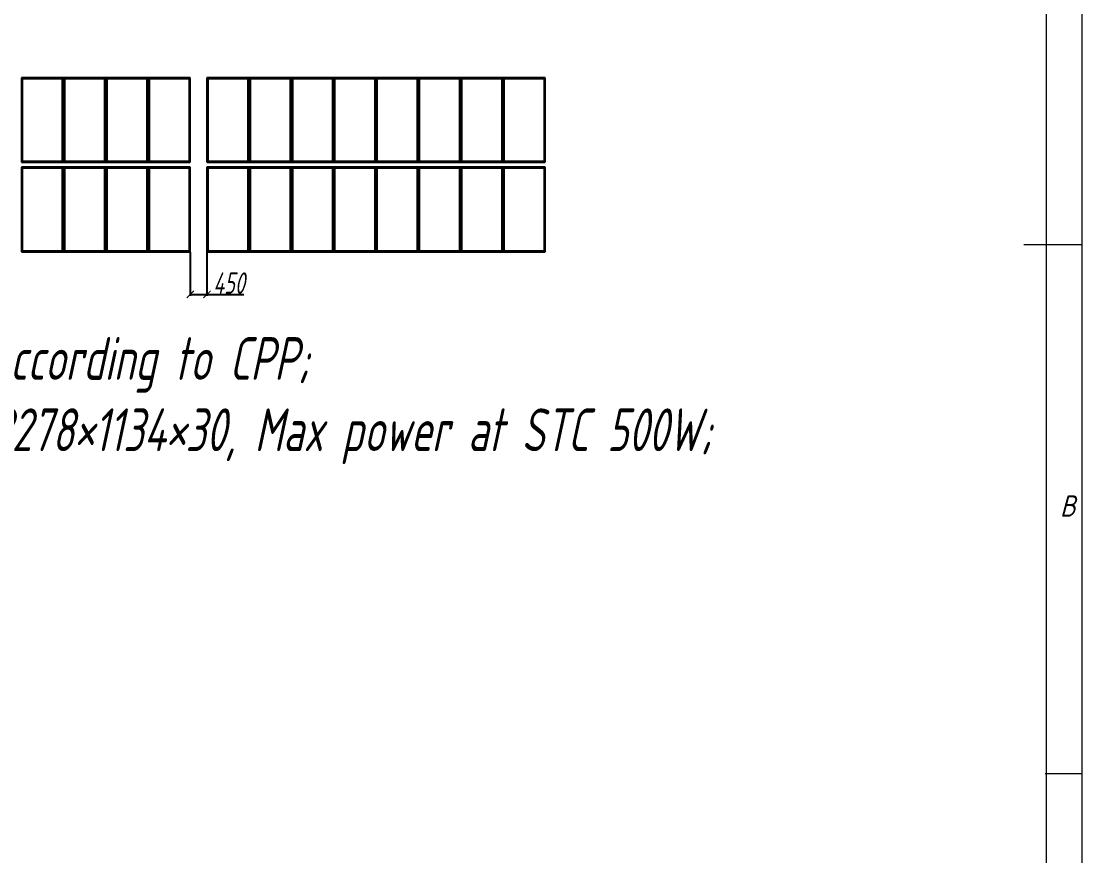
# Model space of a CAD drawing. Header units: millimetres. Extents: x -962 to 79815, y -55582 to 115780.
# Drawn here: x 51191 to 79815, y 70717 to 93248 of the extents above; entities that cross this region are included whole.
import ezdxf

# ---------------------------------------------------------------- set-up
doc = ezdxf.new("R2010")
doc.units = ezdxf.units.MM
doc.layers.add('01 Heavy line', color=7, linetype='Continuous', lineweight=18)
doc.layers.add('01-Dimension', color=4, linetype='Continuous')
doc.layers.add('03-Text', color=3, linetype='Continuous')
doc.styles.add('GB', font='gbeitc.shx', dxfattribs={"width": 0.8, "bigfont": 'gbcbig.shx'})
doc.styles.add('GreenexSolar', font='gbeitc.shx', dxfattribs={"width": 0.8, "height": 576.977143})
doc.dimstyles.new('GreenexSolar', dxfattribs={"dimtxt": 3, "dimasz": 1, "dimexe": 0.18, "dimexo": 0.0625, "dimgap": 0.09, "dimtad": 1, "dimtih": 1, "dimtoh": 1, "dimdec": 0, "dimzin": 0, "dimdsep": 46, "dimtxsty": 'GreenexSolar', "dimblk": 'ARCHTICK', "dimcen": 0.09, "dimclrd": 4, "dimclre": 4, "dimclrt": 3, "dimadec": 0, "dimazin": 0, "dimtfac": 1, "dimtdec": 4, "dimtofl": 0, "dimtmove": 0, "dimatfit": 3, "dimfxl": 1, "dimtolj": 1, "dimtzin": 0, "dimarcsym": 0})

# ---------------------------------------------------------------- blocks, each defined once
blk = doc.blocks.new('00-Greenex-京立蔚蓝英文图框')
at = {"layer": '01 Heavy line', "color": 4}
for p, q in [((415, 8), (415, -289)), ((406.88, -140.5), (415, -140.5)), ((409.88, -214.75), (415, -214.75))]:
    blk.add_line(p, q, dxfattribs=at)
at = {"layer": '01 Heavy line', "color": 7, "lineweight": 18}
blk.add_line((410, 0), (410, -283.78), dxfattribs=at)
at = {"layer": '01 Heavy line', "color": 4, "style": 'GB'}
blk.add_text('B', height=3, dxfattribs=at).set_placement((411.93, -178.71))
blk = doc.blocks.new('*U115')
at = {"color": 7, "linetype": 'Continuous', "lineweight": 25}
for p, q in [((-567, 2348), (-567, 70)), ((567, 2348), (-567, 2348)), ((-550, 87), (-550, 2331)), ((-550, 2331), (550, 2331)), ((-550, 2331), (-547, 2328)), ((-547, 2328), (-547, 90)), ((547, 2328), (-547, 2328)), ((550, 2331), (547, 2328)), ((547, 90), (547, 2328)), ((550, 2331), (550, 87)), ((567, 70), (567, 2348)), ((-567, 70), (567, 70)), ((-547, 90), (-550, 87)), ((550, 87), (-550, 87)), ((-547, 90), (547, 90)), ((547, 90), (550, 87)), ((-567, -70), (-567, -2348)), ((567, -70), (-567, -70)), ((-550, -2331), (-550, -87)), ((-550, -87), (-547, -90)), ((-550, -87), (550, -87)), ((-547, -90), (-547, -2328)), ((547, -90), (-547, -90)), ((550, -87), (547, -90)), ((547, -2328), (547, -90)), ((550, -87), (550, -2331)), ((567, -2348), (567, -70)), ((-567, -2348), (567, -2348)), ((-547, -2328), (-550, -2331)), ((550, -2331), (-550, -2331)), ((-547, -2328), (547, -2328)), ((547, -2328), (550, -2331))]:
    blk.add_line(p, q, dxfattribs=at)
blk = doc.blocks.new('_ArchTick')
at = {"color": 0, "linetype": 'ByBlock', "const_width": 0.15}
blk.add_lwpolyline([(-0.5, -0.5), (0.5, 0.5)], dxfattribs=at)
blk = doc.blocks.new('*D429')
at = {"layer": '01-Dimension', "color": 4, "lineweight": -2, "transparency": 16777216}
for p, q in [((55755, 87014), (55755, 85838)), ((56205, 87014), (56205, 85838)), ((55755, 85872), (56205, 85872)), ((56205, 85872), (57201, 85872))]:
    blk.add_line(p, q, dxfattribs=at)
at = {"layer": 'Defpoints', "color": 0, "transparency": 16777216}
for p in [(55755, 87026), (56205, 87026), (56205, 85872)]:
    blk.add_point(p, dxfattribs=at)
at = {"layer": '01-Dimension', "color": 4, "lineweight": -2, "transparency": 16777216, "xscale": 192.3257142857143, "yscale": 192.3257142857143, "zscale": 192.3257142857143, "rotation": 180}
blk.add_blockref('_ArchTick', (55755, 85872), dxfattribs=at)
at = {"layer": '01-Dimension', "color": 4, "lineweight": -2, "transparency": 16777216, "xscale": 192.3257142857143, "yscale": 192.3257142857143, "zscale": 192.3257142857143}
blk.add_blockref('_ArchTick', (56205, 85872), dxfattribs=at)
at = {"layer": '01-Dimension', "color": 3, "transparency": 16777216, "insert": (56799, 86178), "char_height": 577, "attachment_point": 5, "style": 'GreenexSolar'}
blk.add_mtext('\\A1;450', dxfattribs=at)

msp = doc.modelspace()

# ---------------------------------------------------------------- block references
at = {"xscale": 192.3257142857143, "yscale": 192.3257142857143, "zscale": 192.3257142857143}
msp.add_blockref('00-Greenex-京立蔚蓝英文图框', (0, 114241.5), dxfattribs=at)
for p in [(51761.8, 89374.3), (52903.8, 89374.3), (54045.8, 89374.3), (55187.8, 89374.3), (56771.8, 89374.3), (57913.8, 89374.3), (59055.8, 89374.3), (60197.8, 89374.3), (61339.8, 89374.3), (62481.8, 89374.3), (63623.8, 89374.3), (64765.8, 89374.3)]:
    msp.add_blockref('*U115', p)

# ---------------------------------------------------------------- texts
at = {"layer": '03-Text', "insert": (30836.1, 84718.4), "char_height": 1153.9543, "width": 45901.821, "attachment_point": 1, "style": 'GreenexSolar'}
msp.add_mtext('1.Design conditions: Wind Speed 35m/s according to CPP;^J2.Panel specification: Dimension(LxWxh) 2278×1134×30, Max power at STC 500W;^J3.Minimum ground clearance: 500mm.', dxfattribs=at)

# ---------------------------------------------------------------- dimensions: what is measured, and where the dimension line sits
at = {"layer": '01-Dimension'}
dim = msp.add_linear_dim(base=(56204.8, 85872.4), p1=(55754.8, 87026.3), p2=(56204.8, 87026.3), dimstyle='GreenexSolar', override={"dimscale": 192.325714}, dxfattribs=at)
dim.commit()
dim.dimension.update_dxf_attribs({"geometry": '*D429', "text_midpoint": (56799.1, 86178.2)})

doc.saveas('drawing.dxf')
